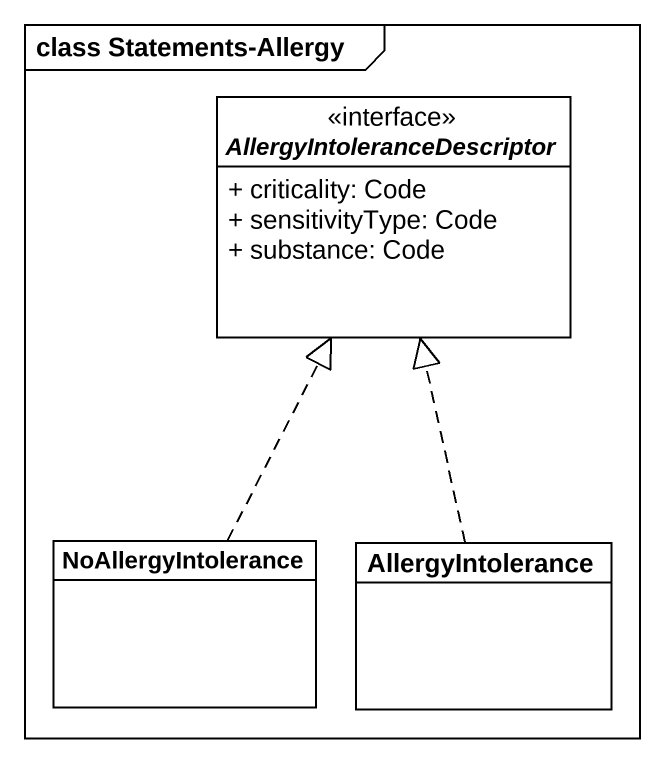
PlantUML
@startuml
mainframe class Statements-Allergy
hide circle
hide empty members
skinparam classAttributeIconSize 0
interface AllergyIntoleranceDescriptor {
  + criticality: Code
  + sensitivityType: Code
  + substance: Code
}
class NoAllergyIntolerance
class AllergyIntolerance
NoAllergyIntolerance .up.|> AllergyIntoleranceDescriptor
AllergyIntolerance .up.|> AllergyIntoleranceDescriptor
@enduml
